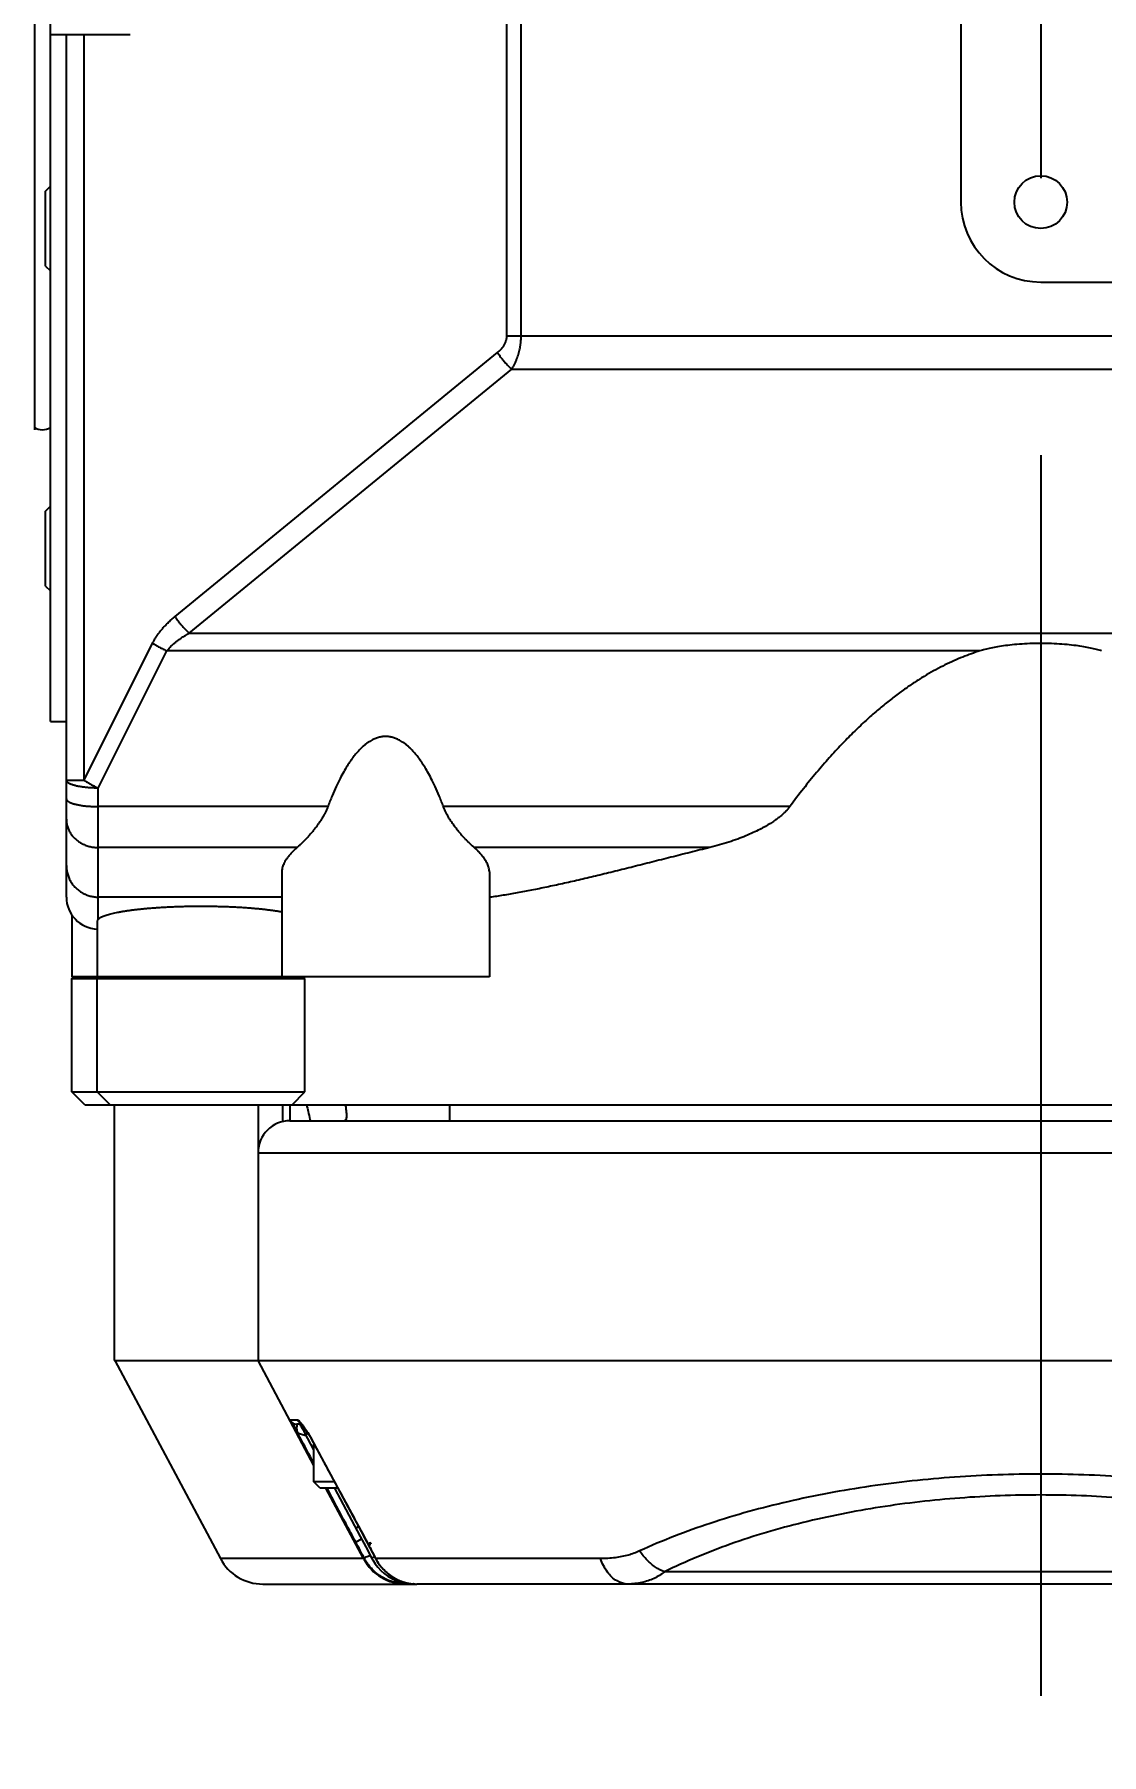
# Model space of a CAD drawing. Extents: x 0 to 4205, y 0 to 2970.
# Drawn here: x 2329 to 2395.8, y 2080.7 to 2188.4 of the extents above; entities that cross this region are included whole.
import ezdxf

# ---------------------------------------------------------------- set-up
doc = ezdxf.new("R2010")
doc.units = 0
doc.header["$LTSCALE"] = 231.275
doc.header["$PDMODE"] = 3
doc.header["$PDSIZE"] = 0.3125
doc.linetypes.add('CENTER', pattern=[0.6, 0.375, -0.075, 0.075, -0.075])
doc.layers.get('0').update_dxf_attribs({"linetype": 'CONTINUOUS'})
doc.layers.get('Defpoints').update_dxf_attribs({"linetype": 'CONTINUOUS'})
for name, color, linetype in [('5_ALL_CURVE', 7, 'CONTINUOUS'), ('95_ALL_DIM', 7, 'CONTINUOUS'), ('DEFAULT_1', 7, 'CENTER')]:
    doc.layers.add(name, color=color, linetype=linetype)
doc.styles.get("Standard").update_dxf_attribs({"font": 'txt', "width": 0.8})
doc.dimstyles.new('DIMSTYLE_2', dxfattribs={"dimtxt": 20, "dimasz": 7.5, "dimexe": 0.18, "dimexo": 0.0625, "dimgap": 0.09, "dimtad": 1, "dimdec": 3, "dimdsep": 46, "dimtxsty": 'Standard', "dimblk": 'OPEN', "dimblk1": 'OPEN', "dimblk2": 'OPEN', "dimcen": 0.09, "dimadec": 0, "dimazin": 0, "dimtp": 0.5, "dimtm": 0.5, "dimtfac": 1, "dimtdec": 3, "dimtofl": 0, "dimtmove": 0, "dimatfit": 3, "dimldrblk": 'OPEN', "dimfxl": 1, "dimtolj": 1, "dimarcsym": 0})

# ---------------------------------------------------------------- blocks, each defined once
blk = doc.blocks.new('_OPEN')
at = {"color": 0, "linetype": 'ByBlock'}
for p, q in [((0, 0), (-1, 0.233)), ((-1, -0.233), (0, 0)), ((-1, 0), (0, 0))]:
    blk.add_line(p, q, dxfattribs=at)
blk = doc.blocks.new('*D5')
at = {"layer": '95_ALL_DIM', "color": 0, "lineweight": -2, "transparency": 16777216}
for p, q in [((2069.4, 2190.38), (2100.43, 2190.38)), ((2912.14, 2116.29), (2877.55, 2122.39))]:
    blk.add_line(p, q, dxfattribs=at)
blk.add_arc((2491.97, 2190.38), 391.71, 181.097, 348.903, dxfattribs=at)
at = {"layer": 'Defpoints', "color": 0, "transparency": 16777216}
for p in [(2055.25, 2190.38), (2069.34, 2190.38), (2912.2, 2116.28), (3077.93, 2087.06), (2647.12, 1830.7)]:
    blk.add_point(p, dxfattribs=at)
at = {"layer": '95_ALL_DIM', "color": 0, "lineweight": -2, "transparency": 16777216, "xscale": 7.5, "yscale": 7.5, "zscale": 7.5}
for p, rotation in [((2100.25, 2190.38), 90.54851822042205), ((2877.73, 2122.36), 79.45148177957547)]:
    blk.add_blockref('_OPEN', p, dxfattribs=dict(at, rotation=rotation))
at = {"layer": '95_ALL_DIM', "color": 0, "transparency": 16777216, "insert": (2375, 1827.12), "char_height": 20, "attachment_point": 5, "rotation": 342.1518}
blk.add_mtext('\\A1;+170°', dxfattribs=at)
blk = doc.blocks.new('*D6')
at = {"layer": '95_ALL_DIM', "color": 0, "lineweight": -2, "transparency": 16777216}
for p, q in [((1983.33, 2190.38), (2013.32, 2190.38)), ((2995.12, 2190.38), (2970.61, 2190.38))]:
    blk.add_line(p, q, dxfattribs=at)
blk.add_arc((2491.97, 2190.38), 478.82, 180.8975, 359.1025, dxfattribs=at)
at = {"layer": 'Defpoints', "color": 0, "transparency": 16777216}
for p in [(1968.14, 2190.38), (1983.27, 2190.38), (2995.19, 2190.38), (3015.79, 2190.38), (2731.38, 1775.71)]:
    blk.add_point(p, dxfattribs=at)
at = {"layer": '95_ALL_DIM', "color": 0, "lineweight": -2, "transparency": 16777216, "xscale": 7.5, "yscale": 7.5, "zscale": 7.5}
for p, rotation in [((2013.14, 2190.38), 90.44872673715903), ((2970.79, 2190.38), 89.55119192681701)]:
    blk.add_blockref('_OPEN', p, dxfattribs=dict(at, rotation=rotation))
at = {"layer": '95_ALL_DIM', "color": 0, "transparency": 16777216, "insert": (2335.91, 1748.39), "char_height": 20, "attachment_point": 5, "rotation": 340.5532}
blk.add_mtext('\\A1;+180° *3', dxfattribs=at)

msp = doc.modelspace()

# ---------------------------------------------------------------- linework, layer by layer
for p, q in [((2329.9681, 2145.3795), (2329.9681, 2235.3795)), ((2328.9681, 2217.1295), (2328.9681, 2163.6295)), ((2358.5458, 2169.505), (2358.5458, 2211.8168)), ((2359.4402, 2169.505), (2359.4402, 2212.5872)), ((2386.9681, 2202.8795), (2386.9681, 2177.8795)), ((2329.9681, 2188.3795), (2334.9681, 2188.3795)), ((2332.0736, 2141.6885), (2332.0736, 2188.3795)), ((2330.9681, 2134.3795), (2330.9681, 2185.7762)), ((2329.6681, 2178.5702), (2329.9681, 2178.8702)), ((2329.6681, 2173.8702), (2329.6681, 2178.5702)), ((2329.6681, 2173.8702), (2329.9681, 2173.5702)), ((2391.9681, 2172.8795), (2416.9681, 2172.8795)), ((2358.5458, 2169.505), (2449.6779, 2169.505)), ((2337.7704, 2151.9442), (2357.9589, 2168.4621)), ((2338.6648, 2150.9013), (2358.8533, 2167.4192)), ((2358.8533, 2167.4192), (2450.7208, 2167.4192)), ((2329.6681, 2158.546), (2329.9681, 2158.846)), ((2329.6681, 2153.846), (2329.6681, 2158.546)), ((2329.6681, 2153.846), (2329.9681, 2153.546)), ((2338.6648, 2150.9013), (2445.9681, 2150.9013)), ((2332.0736, 2141.6885), (2336.3686, 2150.2718)), ((2332.9681, 2141.2031), (2337.263, 2149.7863)), ((2388.1572, 2149.7863), (2337.263, 2149.7863)), ((2329.9681, 2145.3795), (2330.9681, 2145.3795)), ((2330.9681, 2141.6885), (2332.0736, 2141.6885)), ((2332.9681, 2133.0014), (2332.9681, 2141.2031)), ((2347.3407, 2140.0438), (2332.9681, 2140.0438)), ((2376.2603, 2140.0438), (2354.5711, 2140.0438)), ((2345.4116, 2137.4794), (2332.9681, 2137.4794)), ((2371.2511, 2137.4794), (2356.5001, 2137.4794)), ((2344.4559, 2135.9507), (2344.4559, 2129.3795)), ((2357.4559, 2135.9507), (2357.4559, 2129.3795)), ((2344.4559, 2134.3795), (2332.9681, 2134.3795)), ((2357.5856, 2134.3795), (2357.4559, 2134.3795)), ((2331.3204, 2133.2461), (2331.3204, 2129.3795)), ((2332.9022, 2132.8683), (2332.9022, 2129.3795)), ((2331.3204, 2129.2795), (2331.4204, 2129.3795)), ((2357.4559, 2129.3795), (2331.3204, 2129.3795)), ((2331.3204, 2122.1795), (2331.3204, 2129.2795)), ((2331.3204, 2129.2795), (2345.9022, 2129.2795)), ((2332.9022, 2129.2795), (2333.0022, 2129.3795)), ((2332.9022, 2122.1795), (2332.9022, 2129.2795)), ((2345.9022, 2129.2795), (2345.8022, 2129.3795)), ((2345.9022, 2122.1795), (2345.9022, 2129.2795)), ((2332.1204, 2121.3795), (2331.3204, 2122.1795)), ((2331.3204, 2122.1795), (2345.9022, 2122.1795)), ((2332.1204, 2121.3795), (2440.9681, 2121.3795)), ((2333.7022, 2121.3795), (2332.9022, 2122.1795)), ((2333.9681, 2121.3795), (2333.9681, 2105.3795)), ((2342.9681, 2121.3795), (2342.9681, 2105.3795)), ((2344.4902, 2121.3795), (2344.4902, 2120.3216)), ((2344.9802, 2120.3795), (2344.9802, 2121.3795)), ((2345.1022, 2121.3795), (2345.9022, 2122.1795)), ((2354.9681, 2120.3795), (2354.9681, 2121.3795)), ((2344.9681, 2120.3795), (2438.9678, 2120.3795)), ((2342.9681, 2118.3795), (2440.9681, 2118.3795)), ((2333.9681, 2105.3795), (2532.012, 2105.3795)), ((2334.012, 2105.3795), (2340.6097, 2092.9711)), ((2346.4681, 2098.797), (2342.9681, 2105.3795)), ((2345.1486, 2101.6448), (2344.9539, 2101.6448)), ((2345.4265, 2101.6448), (2345.1486, 2101.6448)), ((2345.7014, 2101.3795), (2345.3954, 2101.3795)), ((2345.663, 2101.2408), (2345.7309, 2101.1342)), ((2345.8435, 2100.95), (2345.88, 2100.8888)), ((2345.8796, 2100.8894), (2345.9016, 2100.8504)), ((2345.9019, 2101.1231), (2345.9453, 2101.0615)), ((2346.4681, 2099.789), (2345.905, 2100.844)), ((2346.0794, 2100.8547), (2347.8147, 2097.6434)), ((2346.4681, 2097.7795), (2346.4681, 2100.1352)), ((2346.8681, 2097.3795), (2346.4681, 2097.7795)), ((2347.7411, 2097.7795), (2346.4681, 2097.7795)), ((2347.8147, 2097.6434), (2348.9252, 2095.5907)), ((2347.9574, 2097.3795), (2346.8681, 2097.3795)), ((2349.5657, 2092.9711), (2347.2217, 2097.3795)), ((2347.7541, 2097.3795), (2349.364, 2094.3625)), ((2349.0859, 2094.8844), (2349.2575, 2094.976)), ((2349.1007, 2095.2952), (2349.0886, 2095.2887)), ((2349.364, 2094.3625), (2349.7121, 2093.707)), ((2349.0853, 2094.0034), (2349.4514, 2094.1981)), ((2349.7121, 2093.707), (2350.1, 2092.9738)), ((2349.967, 2093.6491), (2350.3227, 2092.9753)), ((2349.9681, 2094.0077), (2349.9681, 2093.8795)), ((2349.9681, 2093.8795), (2350.0377, 2093.8795)), ((2349.6346, 2092.9711), (2340.6097, 2092.9711)), ((2350.1, 2092.9739), (2350.145, 2092.8918)), ((2364.4086, 2092.9711), (2350.341, 2092.9711)), ((2343.2585, 2091.3795), (2352.9128, 2091.3795)), ((2352.8816, 2091.3798), (2352.9164, 2091.3795)), ((2431.0197, 2091.3795), (2352.9164, 2091.3795)), ((2415.5181, 2092.141), (2368.4181, 2092.141))]:
    msp.add_line(p, q)
for points in [[(2345.5695, 2101.3795), (2345.5771, 2101.3687), (2345.6034, 2101.3305), (2345.6321, 2101.2879), (2345.663, 2101.2408)], [(2345.6377, 2101.4447), (2345.6435, 2101.4396), (2345.6553, 2101.4284), (2345.6734, 2101.4101), (2345.6958, 2101.3859)], [(2345.6958, 2101.3859), (2345.722, 2101.356), (2345.7521, 2101.3201), (2345.7855, 2101.2787), (2345.8216, 2101.232), (2345.8606, 2101.18), (2345.9019, 2101.1231)], [(2345.7309, 2101.1342), (2345.7672, 2101.0757), (2345.8049, 2101.014), (2345.8435, 2100.95)], [(2345.9453, 2101.0615), (2345.9904, 2100.9957), (2346.0334, 2100.9316)], [(2346.0335, 2100.9315), (2346.0489, 2100.9074), (2346.0795, 2100.8547)], [(2348.9252, 2095.5907), (2349.2353, 2095.0172), (2349.418, 2094.6778), (2349.6009, 2094.3366), (2349.7839, 2093.9937), (2349.967, 2093.6491)], [(2350.145, 2092.8918), (2350.2954, 2092.6535), (2350.4674, 2092.4306)], [(2350.3227, 2092.9754), (2350.4552, 2092.7479), (2350.603, 2092.5378), (2350.7679, 2092.3414), (2350.9486, 2092.1598), (2351.144, 2091.9945), (2351.3525, 2091.8467), (2351.5724, 2091.7174), (2351.8021, 2091.6079), (2352.0398, 2091.5192), (2352.2837, 2091.4517), (2352.532, 2091.406), (2352.7825, 2091.3828), (2352.8808, 2091.3799)], [(2350.4674, 2092.4306), (2350.6593, 2092.2249), (2350.8695, 2092.0381), (2351.0962, 2091.872), (2351.3371, 2091.728), (2351.5901, 2091.6076), (2351.8526, 2091.512), (2352.1223, 2091.4418), (2352.3969, 2091.3976)], [(2352.3969, 2091.3976), (2352.6741, 2091.38), (2352.7198, 2091.3796)]]:
    msp.add_lwpolyline(points)
msp.add_circle((2391.9681, 2177.8795), 1.65)
for centre, radius, start, end in [((2391.9681, 2177.8795), 5, 180, 270), ((2329.4681, 2164.6295), 1, 240, 300), ((2332.9681, 2134.3795), 2, 180, 268.114014), ((2344.9681, 2118.3795), 2, 90, 180), ((2345.3953, 2101.8795), 0.5, 207.999927, 269.999846), ((2343.2585, 2094.3795), 3, 208, 270), ((2352.2146, 2094.3795), 3, 208.669363, 270)]:
    msp.add_arc(centre, radius, start, end)
for points, start_tangent, end_tangent in [([(2330.9681, 2185.7762), (2330.9697, 2186.6372), (2330.9733, 2187.5058), (2330.9773, 2188.3795)], (0, 1), (0.00428168, 0.99999083)), ([(2357.9589, 2168.4621), (2358.0584, 2168.5482), (2358.1477, 2168.6352), (2358.2267, 2168.7222), (2358.2954, 2168.8085), (2358.3541, 2168.8933), (2358.4034, 2168.9761), (2358.4441, 2169.0568), (2358.477, 2169.1357), (2358.5028, 2169.2128), (2358.5222, 2169.288), (2358.5355, 2169.3616), (2358.5432, 2169.4338), (2358.5458, 2169.505)], (0.77395783, 0.63323714), (0.00000783, 1)), ([(2358.8533, 2167.4192), (2358.9528, 2167.5914), (2359.0421, 2167.7653), (2359.1211, 2167.9394), (2359.1898, 2168.112), (2359.2485, 2168.2816), (2359.2978, 2168.4471), (2359.3385, 2168.6087), (2359.3714, 2168.7665), (2359.3973, 2168.9205), (2359.4166, 2169.071), (2359.4299, 2169.2182), (2359.4377, 2169.3626), (2359.4402, 2169.505)], (0.52163003, 0.8531718), (0.00002908, 1)), ([(2357.9589, 2168.4621), (2358.0353, 2168.3488), (2358.1157, 2168.2361), (2358.1997, 2168.1244), (2358.287, 2168.0145), (2358.377, 2167.9067), (2358.4694, 2167.8017), (2358.5637, 2167.7), (2358.6595, 2167.602), (2358.7562, 2167.5082), (2358.8533, 2167.4192)], (0.54765917, -0.83670152), (0.74703873, -0.66478052)), ([(2336.3686, 2150.2718), (2336.4623, 2150.4477), (2336.566, 2150.621), (2336.6815, 2150.7948), (2336.8112, 2150.9714), (2336.9576, 2151.1527), (2337.1238, 2151.3402), (2337.3127, 2151.5345), (2337.5273, 2151.736), (2337.7704, 2151.9442)], (0.4474849, 0.89429149), (0.7739652, 0.63322813)), ([(2337.7704, 2151.9442), (2337.8467, 2151.8309), (2337.9271, 2151.7182), (2338.0112, 2151.6065), (2338.0984, 2151.4966), (2338.1885, 2151.3888), (2338.2809, 2151.2838), (2338.3752, 2151.1821), (2338.4709, 2151.0841), (2338.5676, 2150.9903), (2338.6648, 2150.9013)], (0.54765917, -0.83670152), (0.74703872, -0.66478053)), ([(2337.263, 2149.7863), (2337.3567, 2149.9036), (2337.4604, 2150.0192), (2337.5759, 2150.135), (2337.7056, 2150.2528), (2337.8521, 2150.3737), (2338.0182, 2150.4986), (2338.2071, 2150.6282), (2338.4217, 2150.7625), (2338.6648, 2150.9013)], (0.60029523, 0.79977849), (0.87790543, 0.47883406)), ([(2336.3686, 2150.2718), (2336.4719, 2150.2083), (2336.5786, 2150.1451), (2336.6882, 2150.0825), (2336.8002, 2150.0206), (2336.9142, 2149.9598), (2337.0296, 2149.9003), (2337.1461, 2149.8424), (2337.263, 2149.7863)], (0.84781548, -0.53029135), (0.90470764, -0.42603297)), ([(2388.1572, 2149.7863), (2387.6258, 2149.609), (2387.0856, 2149.4049), (2386.5357, 2149.1722), (2385.9749, 2148.9091), (2385.402, 2148.6132), (2384.8158, 2148.282), (2384.2151, 2147.9125), (2383.5987, 2147.5015), (2382.9651, 2147.0454), (2382.3131, 2146.54), (2381.6412, 2145.9807), (2380.9481, 2145.3624), (2380.2323, 2144.6794), (2379.4924, 2143.9253), (2378.7267, 2143.093), (2377.9338, 2142.1746), (2377.1122, 2141.1615), (2376.2603, 2140.0438)], (-0.95467181, -0.29766044), (-0.59446921, -0.80411837)), ([(2395.7789, 2149.7863), (2395.4619, 2149.8766), (2395.0942, 2149.9632), (2394.6691, 2150.0446), (2394.1789, 2150.1183), (2393.6133, 2150.1813), (2392.9801, 2150.2277), (2392.3096, 2150.252), (2391.6265, 2150.252), (2390.9561, 2150.2277), (2390.3229, 2150.1813), (2389.7573, 2150.1183), (2389.267, 2150.0446), (2388.842, 2149.9632), (2388.4743, 2149.8766), (2388.1573, 2149.7863)], (-0.95467181, 0.29766044), (-0.95467181, -0.29766044)), ([(2354.5711, 2140.0438), (2354.3065, 2140.7152), (2354.0532, 2141.2936), (2353.8117, 2141.7909), (2353.5825, 2142.2172), (2353.3659, 2142.5811), (2353.1619, 2142.8908), (2352.9699, 2143.1543), (2352.7891, 2143.3782), (2352.6185, 2143.5686), (2352.4572, 2143.7303), (2352.3045, 2143.8676), (2352.1593, 2143.9838), (2352.0208, 2144.0818), (2351.8883, 2144.1642), (2351.7609, 2144.2329), (2351.638, 2144.2894), (2351.5188, 2144.3353), (2351.4027, 2144.3714), (2351.289, 2144.3987), (2351.1772, 2144.4178), (2351.0665, 2144.4291), (2350.9564, 2144.4329), (2350.8464, 2144.4292), (2350.7357, 2144.418), (2350.6239, 2144.399), (2350.5102, 2144.3717), (2350.3942, 2144.3357), (2350.275, 2144.29), (2350.1522, 2144.2335), (2350.0249, 2144.165), (2349.8924, 2144.0828), (2349.754, 2143.9849), (2349.6088, 2143.8688), (2349.456, 2143.7318), (2349.2948, 2143.5702), (2349.1242, 2143.38), (2348.9434, 2143.1562), (2348.7513, 2142.893), (2348.5473, 2142.5834), (2348.3306, 2142.2197), (2348.1013, 2141.7934), (2347.8595, 2141.2958), (2347.6058, 2140.7166), (2347.3407, 2140.0438)], (-0.35017215, 0.93668536), (-0.35017215, -0.93668536)), ([(2332.9681, 2141.2031), (2332.857, 2141.2038), (2332.734, 2141.2064), (2332.6045, 2141.2112), (2332.4751, 2141.2181), (2332.3483, 2141.227), (2332.224, 2141.2379), (2332.103, 2141.2508), (2331.9858, 2141.2657), (2331.8729, 2141.2823), (2331.7648, 2141.3008), (2331.6619, 2141.3209), (2331.5648, 2141.3426), (2331.4737, 2141.3659), (2331.3892, 2141.3906), (2331.3116, 2141.4165), (2331.2412, 2141.4437), (2331.1783, 2141.4719), (2331.1233, 2141.501), (2331.0763, 2141.531), (2331.0375, 2141.5617), (2331.0073, 2141.5929), (2330.9855, 2141.6245), (2330.9724, 2141.6565), (2330.9681, 2141.6885)], (-1, 0), (0, 1)), ([(2332.0736, 2141.6885), (2332.1742, 2141.6267), (2332.278, 2141.5652), (2332.3845, 2141.5041), (2332.4935, 2141.4437), (2332.6013, 2141.386), (2332.7026, 2141.3334), (2332.7964, 2141.2861), (2332.8842, 2141.2431), (2332.9681, 2141.2031)], (0.8478155, -0.53029132), (0.90470762, -0.426033)), ([(2330.9681, 2140.5292), (2330.9724, 2140.4975), (2330.9852, 2140.4659), (2331.0065, 2140.4345), (2331.0362, 2140.4036), (2331.0742, 2140.3732), (2331.1203, 2140.3435), (2331.1743, 2140.3145), (2331.236, 2140.2865), (2331.3051, 2140.2595), (2331.3814, 2140.2337), (2331.4644, 2140.2092), (2331.5539, 2140.186), (2331.6494, 2140.1643), (2331.7505, 2140.1441), (2331.8569, 2140.1256), (2331.9681, 2140.1088), (2332.0835, 2140.0939), (2332.2027, 2140.0807), (2332.3252, 2140.0696), (2332.4504, 2140.0603), (2332.5779, 2140.0531), (2332.707, 2140.0479), (2332.8373, 2140.0448), (2332.9681, 2140.0438)], (0, -1), (1, 0)), ([(2347.3407, 2140.0438), (2347.2732, 2139.8762), (2347.1925, 2139.7012), (2347.0977, 2139.5183), (2346.9883, 2139.3282), (2346.865, 2139.1328), (2346.729, 2138.9343), (2346.5822, 2138.7352), (2346.4284, 2138.5397), (2346.2724, 2138.3527), (2346.1168, 2138.1761), (2345.9639, 2138.0108), (2345.8155, 2137.858), (2345.6731, 2137.7181), (2345.5382, 2137.5919), (2345.4116, 2137.4794)], (-0.35017215, -0.93668536), (-0.7563148, -0.65420786)), ([(2356.5001, 2137.4794), (2356.3735, 2137.5919), (2356.2387, 2137.7181), (2356.0963, 2137.858), (2355.9479, 2138.0108), (2355.7949, 2138.1761), (2355.6394, 2138.3527), (2355.4834, 2138.5397), (2355.3296, 2138.7351), (2355.1828, 2138.9342), (2355.0468, 2139.1328), (2354.9235, 2139.3282), (2354.8141, 2139.5183), (2354.7192, 2139.7012), (2354.6386, 2139.8762), (2354.5711, 2140.0438)], (-0.7563148, 0.65420786), (-0.35017215, 0.93668536)), ([(2376.2603, 2140.0438), (2376.1609, 2139.9175), (2376.0429, 2139.7848), (2375.9017, 2139.643), (2375.7327, 2139.4911), (2375.5339, 2139.3305), (2375.3053, 2139.164), (2375.042, 2138.9905), (2374.7346, 2138.8072), (2374.3743, 2138.613), (2373.961, 2138.4122), (2373.5016, 2138.2114), (2372.9969, 2138.0138), (2372.4481, 2137.8225), (2371.8621, 2137.6424), (2371.2511, 2137.4794)], (-0.59446921, -0.80411837), (-0.97083251, -0.23975871)), ([(2330.9681, 2139.247), (2330.9724, 2139.1314), (2330.9852, 2139.0163), (2331.0065, 2138.9022), (2331.0362, 2138.7895), (2331.0742, 2138.6788), (2331.1203, 2138.5706), (2331.1743, 2138.4652), (2331.236, 2138.3632), (2331.3051, 2138.265), (2331.3814, 2138.1709), (2331.4644, 2138.0815), (2331.5539, 2137.9971), (2331.6494, 2137.918), (2331.7505, 2137.8447), (2331.8569, 2137.7773), (2331.9681, 2137.7162), (2332.0835, 2137.6617), (2332.2027, 2137.6139), (2332.3252, 2137.5732), (2332.4504, 2137.5396), (2332.5779, 2137.5133), (2332.707, 2137.4945), (2332.8373, 2137.4832), (2332.9681, 2137.4794)], (0, -1), (1, 0)), ([(2345.4116, 2137.4794), (2345.2473, 2137.3308), (2345.0975, 2137.1821), (2344.9628, 2137.0342), (2344.8437, 2136.8878), (2344.7403, 2136.7435), (2344.6529, 2136.6019), (2344.5816, 2136.4636), (2344.5264, 2136.329), (2344.4871, 2136.1985), (2344.4636, 2136.0723), (2344.4559, 2135.9507)], (-0.7563148, -0.65420786), (0, -1)), ([(2357.4559, 2135.9507), (2357.4481, 2136.0723), (2357.4247, 2136.1985), (2357.3854, 2136.329), (2357.3301, 2136.4636), (2357.2588, 2136.6019), (2357.1714, 2136.7435), (2357.0681, 2136.8878), (2356.9489, 2137.0342), (2356.8142, 2137.1821), (2356.6644, 2137.3308), (2356.5001, 2137.4794)], (0, 1), (-0.7563148, 0.65420786)), ([(2371.2511, 2137.4794), (2370.0224, 2137.1735), (2368.8114, 2136.8685), (2367.6223, 2136.568), (2366.4594, 2136.2752), (2365.3278, 2135.9936), (2364.2309, 2135.726), (2363.1701, 2135.4745), (2362.1462, 2135.2408), (2361.1595, 2135.0263), (2360.2099, 2134.8321), (2359.2977, 2134.6591), (2358.4229, 2134.5081), (2357.5856, 2134.3795)], (-0.97083251, -0.23975871), (-0.98990082, -0.14176162)), ([(2330.9681, 2136.3587), (2330.9724, 2136.2293), (2330.9852, 2136.1004), (2331.0065, 2135.9726), (2331.0362, 2135.8465), (2331.0742, 2135.7225), (2331.1203, 2135.6013), (2331.1743, 2135.4833), (2331.236, 2135.3691), (2331.3051, 2135.2591), (2331.3814, 2135.1539), (2331.4644, 2135.0537), (2331.5539, 2134.9592), (2331.6494, 2134.8707), (2331.7505, 2134.7885), (2331.8569, 2134.7131), (2331.9681, 2134.6447), (2332.0835, 2134.5836), (2332.2027, 2134.5302), (2332.3252, 2134.4846), (2332.4504, 2134.447), (2332.5779, 2134.4176), (2332.707, 2134.3965), (2332.8373, 2134.3838), (2332.9681, 2134.3795)], (0, -1), (1, 0)), ([(2357.5856, 2134.3795), (2357.4559, 2134.3609)], (-0.98990082, -0.14176162), (-0.9897517, -0.14279908)), ([(2332.9681, 2133.0014), (2333.0224, 2133.0482), (2333.0928, 2133.0944), (2333.179, 2133.1401), (2333.2809, 2133.1851), (2333.398, 2133.2293), (2333.5301, 2133.2725), (2333.6769, 2133.3147), (2333.8379, 2133.3558), (2334.0128, 2133.3956), (2334.2009, 2133.4341), (2334.402, 2133.4711), (2334.6153, 2133.5066), (2334.8404, 2133.5405), (2335.0767, 2133.5727), (2335.3236, 2133.6032), (2335.5804, 2133.6318), (2335.8465, 2133.6584), (2336.1212, 2133.6832), (2336.4039, 2133.7058), (2336.6938, 2133.7264), (2336.9903, 2133.7449), (2337.2925, 2133.7612), (2337.5998, 2133.7753), (2337.9115, 2133.7872), (2338.2267, 2133.7968), (2338.5447, 2133.8041), (2338.8648, 2133.8092), (2339.1861, 2133.8119), (2339.508, 2133.8123), (2339.8296, 2133.8104), (2340.1502, 2133.8061), (2340.469, 2133.7996), (2340.7852, 2133.7908), (2341.0982, 2133.7797), (2341.4071, 2133.7663), (2341.7111, 2133.7508), (2342.0097, 2133.733), (2342.3019, 2133.7131), (2342.5871, 2133.6912), (2342.8647, 2133.6671), (2343.1338, 2133.6411), (2343.3939, 2133.6132), (2343.6442, 2133.5834), (2343.8842, 2133.5518), (2344.1132, 2133.5184), (2344.3307, 2133.4835), (2344.4559, 2133.4616)], (0.70225075, 0.71192969), (0.98422195, -0.17693826)), ([(2332.9681, 2133.0014), (2332.9315, 2132.9572), (2332.9095, 2132.9129), (2332.9022, 2132.8683)], (-0.70225075, -0.71192969), (-0.00033418, -0.99999994)), ([(2346.0045, 2121.3796), (2346.1077, 2120.953), (2346.2206, 2120.4636), (2346.2392, 2120.3796)], (0.23923821, -0.97096091), (0.21521808, -0.97656601)), ([(2348.4319, 2121.3795), (2348.4456, 2121.2933), (2348.4827, 2121.0141), (2348.5006, 2120.7856), (2348.499, 2120.608), (2348.4781, 2120.4811), (2348.4378, 2120.4049), (2348.3779, 2120.3795)], (0.16119342, -0.98692283), (-1, -0.00000198)), ([(2345.144, 2101.4545), (2345.1788, 2101.3694)], (0.42503044, -0.90517906), (0.3967424, -0.91792999)), ([(2345.1788, 2101.3694), (2345.233, 2101.2614), (2345.3096, 2101.1109)], (0.3967424, -0.91792999), (0.45250214, -0.89176332)), ([(2345.3096, 2101.1109), (2345.3858, 2100.9628), (2345.4138, 2100.9088)], (0.45250214, -0.89176332), (0.45972227, -0.88806274)), ([(2345.496, 2101.3796), (2345.4063, 2101.3013), (2345.3846, 2101.1596), (2345.3862, 2101.1007)], (-0.99999934, -0.00114609), (0.04672293, -0.99890789)), ([(2345.3862, 2101.1007), (2345.393, 2101.0236), (2345.4184, 2100.9132)], (0.04672293, -0.99890789), (0.31774213, -0.94817717)), ([(2345.4138, 2100.9088), (2345.4342, 2100.8694)], (0.45972227, -0.88806274), (0.46093695, -0.88743289)), ([(2345.4184, 2100.9132), (2345.4324, 2100.8761)], (0.31774213, -0.94817717), (0.38917957, -0.92116191)), ([(2345.4522, 2101.6421), (2345.4265, 2101.6448)], (-0.97784501, 0.20933022), (-0.99999895, 0.00145206)), ([(2345.4576, 2101.5936), (2345.4265, 2101.6448)], (-0.56867377, 0.82256316), (-0.46573838, 0.88492246)), ([(2345.4324, 2100.8761), (2345.4448, 2100.849)], (0.38917957, -0.92116191), (0.44521296, -0.89542472)), ([(2345.4342, 2100.8694), (2345.4449, 2100.8488)], (0.46093695, -0.88743289), (0.46195173, -0.88690507)), ([(2345.4447, 2100.8491), (2345.6869, 2100.7668), (2345.9799, 2100.6672)], (0.94270502, -0.3336274), (0.94646301, -0.32281227)), ([(2345.5242, 2100.6996), (2345.4449, 2100.8488)], (-0.4695345, 0.88291412), (-0.46953424, 0.88291427)), ([(2345.586, 2101.5403), (2345.4522, 2101.6421)], (-0.63966742, 0.7686518), (-0.97784501, 0.20933022)), ([(2345.6577, 2101.4248), (2345.5366, 2101.5041), (2345.4576, 2101.5936)], (-0.90791862, 0.41914648), (-0.56867377, 0.82256316)), ([(2345.6215, 2101.4967), (2345.586, 2101.5403)], (-0.63141903, 0.77544181), (-0.63966742, 0.7686518)), ([(2345.8693, 2101.1851), (2345.7446, 2101.3509), (2345.6215, 2101.4967)], (-0.58033666, 0.81437667), (-0.63141903, 0.77544181)), ([(2345.7513, 2101.3097), (2345.7719, 2101.2044), (2345.7933, 2101.1104)], (0.08850872, -0.9960754), (0.22995853, -0.97320043)), ([(2345.7933, 2101.1104), (2345.8059, 2101.0621), (2345.8798, 2100.8895)], (0.22995853, -0.97320043), (0.50497232, -0.86313554)), ([(2346.0962, 2100.849), (2345.988, 2101.014), (2345.8693, 2101.1851)], (-0.53932272, 0.84209916), (-0.58033666, 0.81437667)), ([(2345.9016, 2100.8505), (2346.0304, 2100.8066), (2346.1223, 2100.7753)], (0.94716484, -0.3207472), (0.94670762, -0.32209421)), ([(2346.0962, 2100.849), (2346.0336, 2100.9315)], (-0.65515164, 0.75549741), (-0.5536481, 0.83275073)), ([(2346.0849, 2100.8529), (2346.0962, 2100.849)], (-0.94965576, 0.31329528), (0.94610019, -0.3238741)), ([(2346.0962, 2100.849), (2347.608, 2098.0527), (2349.1007, 2095.2952)], (0.47539745, -0.87977114), (0.47627879, -0.87929432)), ([(2345.5403, 2100.6694), (2345.5242, 2100.6996)], (-0.46953456, 0.8829141), (-0.46953451, 0.88291412)), ([(2345.5661, 2100.6208), (2345.5403, 2100.6694)], (-0.46953464, 0.88291405), (-0.46953456, 0.8829141)), ([(2345.5823, 2100.5903), (2345.5661, 2100.6208)], (-0.46953469, 0.88291402), (-0.46953464, 0.88291405)), ([(2346.4681, 2098.9248), (2345.5823, 2100.5903)], (-0.4695363, 0.88291317), (-0.46953469, 0.88291402)), ([(2417.0773, 2093.447), (2412.6623, 2095.1769), (2407.7999, 2096.5318), (2402.6589, 2097.4941), (2397.3621, 2098.0671), (2391.9716, 2098.2583), (2386.5799, 2098.0676), (2381.2826, 2097.4949), (2376.1416, 2096.533), (2371.2769, 2095.1779), (2366.8588, 2093.447)], (-0.90816041, 0.41862235), (-0.90816026, -0.41862266)), ([(2348.4776, 2095.1461), (2347.2898, 2097.3795)], (-0.46953489, 0.88291392), (-0.46953574, 0.88291346)), ([(2415.5181, 2092.141), (2411.4057, 2093.8703), (2406.8543, 2095.2255), (2402.0278, 2096.188), (2397.0458, 2096.7611), (2391.9714, 2096.9523), (2386.8958, 2096.7615), (2381.9135, 2096.1888), (2377.0869, 2095.2267), (2372.5333, 2093.8714), (2368.4181, 2092.141)], (-0.89577583, 0.44450609), (-0.89577565, -0.44450645)), ([(2348.5532, 2095.0039), (2348.4776, 2095.1461)], (-0.46953492, 0.8829139), (-0.46953489, 0.88291392)), ([(2348.5996, 2094.9167), (2348.5532, 2095.0039)], (-0.46953495, 0.88291389), (-0.46953492, 0.8829139)), ([(2348.7202, 2094.6899), (2348.5996, 2094.9167)], (-0.46953502, 0.88291385), (-0.46953495, 0.88291389)), ([(2349.0853, 2094.0034), (2348.7202, 2094.6899)], (-0.46953541, 0.88291364), (-0.46953502, 0.88291385)), ([(2349.1007, 2095.2952), (2349.7194, 2094.1447)], (0.47627907, -0.87929418), (0.47088376, -0.88219527)), ([(2349.6346, 2092.9711), (2349.3597, 2093.4875), (2349.0853, 2094.0034)], (-0.47000883, 0.88266171), (-0.46953525, 0.88291372)), ([(2349.7194, 2094.1447), (2349.9263, 2093.7561)], (0.47088376, -0.88219527), (0.4690483, -0.88317251)), ([(2349.9263, 2093.7561), (2350.341, 2092.9711)], (0.4690483, -0.88317251), (0.46532151, -0.88514173)), ([(2349.9681, 2094.0077), (2350.0377, 2093.8795)], (0.47771797, -0.87851326), (0.47713292, -0.87883114)), ([(2366.8588, 2093.447), (2366.1509, 2093.1914), (2365.332, 2093.0289), (2364.4086, 2092.9711)], (-0.90806605, -0.41882699), (-1, 0.00004438)), ([(2368.4181, 2092.1409), (2367.8516, 2092.4333), (2367.3207, 2092.878), (2366.8588, 2093.447)], (-0.93926423, 0.34319485), (-0.55835982, 0.82959889)), ([(2349.6346, 2092.9711), (2349.7298, 2093.0743)], (-0.01667564, 0.99986095), (0.92673106, 0.37572534)), ([(2349.753, 2092.7684), (2349.6346, 2092.9711)], (-0.53771449, 0.843127), (-0.4697917, 0.8827773)), ([(2349.7298, 2093.0743), (2349.8691, 2093.1207), (2349.9923, 2093.1786)], (0.92673106, 0.37572534), (0.86336904, 0.50457298)), ([(2349.7729, 2092.7375), (2349.753, 2092.7684)], (-0.54799931, 0.83647879), (-0.53771448, 0.843127)), ([(2349.9316, 2092.5175), (2349.7729, 2092.7375)], (-0.62098829, 0.78381984), (-0.54799931, 0.83647879)), ([(2352.2899, 2091.3795), (2351.4841, 2091.489), (2350.741, 2091.8075), (2350.1093, 2092.313), (2349.9316, 2092.5175)], (-1, -0.00002784), (-0.62098829, 0.78381984)), ([(2349.9923, 2093.1786), (2350.0412, 2093.2089)], (0.86336904, 0.50457298), (0.83891464, 0.54426301)), ([(2350.0995, 2092.9722), (2350.2572, 2093.0997)], (-0.9699774, 0.24319506), (0.88446795, 0.46660095)), ([(2350.3411, 2092.9712), (2350.3235, 2092.9756)], (-0.99669154, -0.0812771), (-0.34723962, 0.93777644)), ([(2350.341, 2092.9711), (2350.8082, 2092.3123), (2351.4257, 2091.8064), (2352.1456, 2091.4884), (2352.8816, 2091.3798)], (0.46446494, -0.88559151), (0.99991869, -0.01275222)), ([(2366.1303, 2091.3795), (2365.4421, 2091.5726), (2364.8425, 2092.1269), (2364.4086, 2092.9711)], (-1, 0), (-0.32663039, 0.94515215)), ([(2352.2899, 2091.3795), (2352.2009, 2091.4285)], (-1, 0.00000001), (-0.67347855, 0.73920676)), ([(2352.7198, 2091.3795), (2352.6752, 2091.3886)], (-0.99999958, 0.00091287), (-0.92793227, 0.37274884)), ([(2368.4181, 2092.141), (2367.7588, 2091.7319), (2366.9952, 2091.472), (2366.1305, 2091.3795)], (-0.78244122, -0.62272444), (-1, 0.00002701))]:
    msp.add_spline(points, degree=3, dxfattribs=dict(start_tangent=start_tangent, end_tangent=end_tangent))
at = {"layer": '5_ALL_CURVE'}
for radius, start in [(600, 10), (257.4, 192.45286)]:
    msp.add_arc((2491.9681, 2190.3795), radius, start, 350, dxfattribs=at)
at = {"layer": 'DEFAULT_1'}
msp.add_line((2391.9681, 2300.7962), (2391.9681, 2084.3795), dxfattribs=at)

# ---------------------------------------------------------------- dimensions: what is measured, and where the dimension line sits
at = {"layer": '95_ALL_DIM'}
for base, line1, line2, text, picture, middle in [((2731.37951, 1775.7051), ((1983.27015, 2190.37953), (1968.14339, 2190.37953)), ((3015.79275, 2190.37879), (2995.18618, 2190.37882)), '+<> *3', '*D6', (2332.55179, 1738.87148)), ((2647.1182, 1830.7011), ((2069.3396, 2190.3795), (2055.2537, 2190.3795)), ((2912.1997, 2116.2814), (3077.9287, 2087.0589)), '+<>', '*D5', (2371.9092, 1817.5176))]:
    dim = msp.add_angular_dim_2l(base=base, line1=line1, line2=line2, text=text, dimstyle='DIMSTYLE_2', dxfattribs=at)
    dim.commit()
    dim.dimension.update_dxf_attribs({"geometry": picture, "text_midpoint": middle, "dimtype": 162})

doc.saveas('drawing.dxf')
